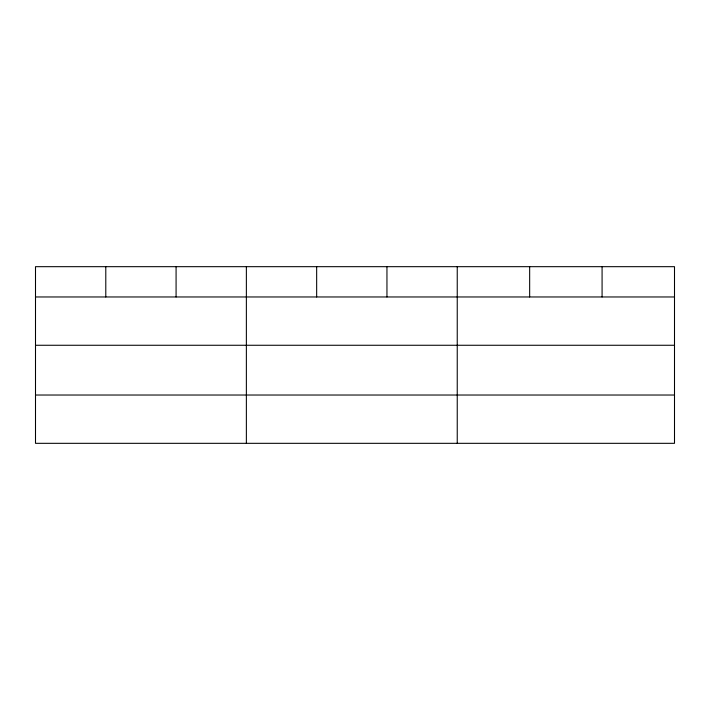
<?xml version="1.0" encoding="UTF-8"?>
<svg xmlns="http://www.w3.org/2000/svg" width="710" height="710" viewBox="0 0 710 710"><rect width="100%" height="100%" fill="white"/><g stroke="black" fill="none" stroke-linecap="round" stroke-linejoin="round"><path stroke-width="1.06" d="M674.5 345.264L674.5 266.676L35.5 266.676L35.5 443.324L674.5 443.324L674.5 345.264L35.5 345.264M35.5 296.966L674.5 296.966M35.5 395.026L674.5 395.026M602.08 266.676L602.08 296.966M529.66 266.676L529.66 296.966M457.24 266.676L457.24 443.324M386.95 266.676L386.95 296.966M316.66 266.676L316.66 296.966M246.37 266.676L246.37 443.324M176.08 266.676L176.08 296.966M105.79 266.676L105.79 296.966"/></g></svg>
